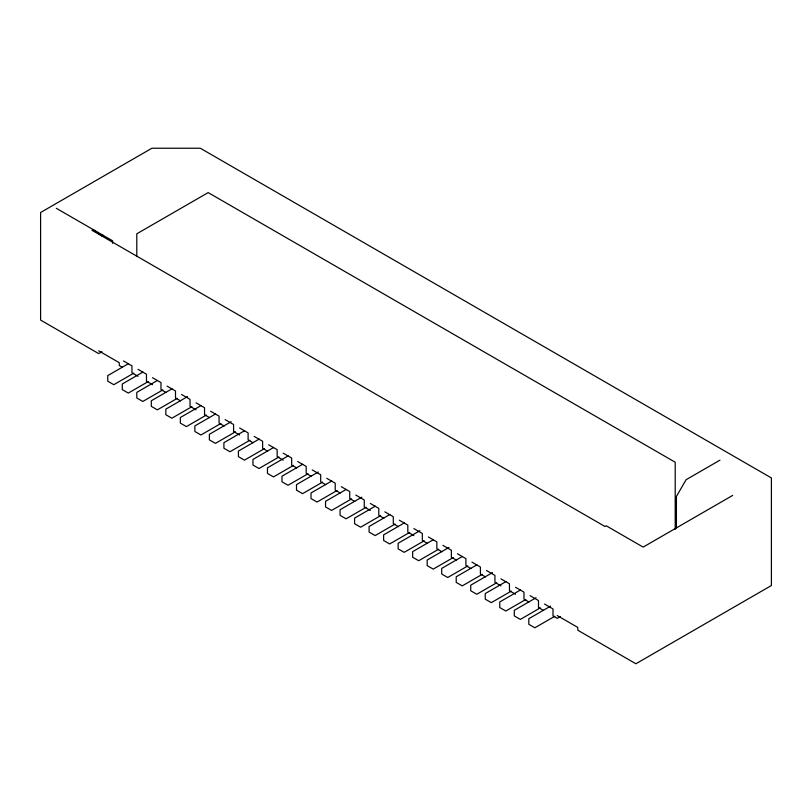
<?xml version="1.0" encoding="UTF-8"?>
<svg xmlns="http://www.w3.org/2000/svg" width="812" height="812" viewBox="0 0 812 812"><rect width="100%" height="100%" fill="white"/><g stroke="black" fill="none" stroke-linecap="round" stroke-linejoin="round"><path stroke-width="1.22" d="M102.911 235.206L101.703 235.906L93.228 229.613L92.02 230.314L605.031 526.501L606.239 525.8L643.145 547.105L732.678 495.411M101.926 351.728L98.678 353.606L40.6 320.08L40.6 212.5L151.915 148.231L200.31 148.231L771.4 477.953L771.4 585.523L635.887 663.769L577.809 630.234L577.809 627.443L557.235 615.557M128.438 363.664L107.752 375.611L107.752 381.204L113.802 384.695L133.787 373.155M142.963 372.048L122.267 383.995L122.267 389.587L128.316 393.079L148.312 381.538M157.477 380.432L136.792 392.379L136.792 397.971L142.841 401.463L162.826 389.922M172.002 388.816L151.306 400.763L151.306 406.345L157.355 409.847L177.351 398.306M187.602 396.571L165.831 409.147L165.831 414.729L171.88 418.221L191.865 406.68M201.041 405.584L180.345 417.53L180.345 423.113L186.395 426.604L206.39 415.064M215.556 413.968L194.87 425.914L194.87 431.497L200.919 434.988L220.905 423.448M231.166 421.722L209.384 434.288L209.384 439.881L215.434 443.372L235.429 431.832M244.595 430.725L223.909 442.672L223.909 448.265L229.958 451.756L249.944 440.216M259.109 439.109L238.423 451.056L238.423 456.648L244.473 460.14L264.468 448.6M273.634 447.493L252.948 459.44L252.948 465.032L258.998 468.524L278.983 456.983M288.148 455.877L267.463 467.824L267.463 473.406L273.512 476.908L293.497 465.367M302.673 464.261L281.977 476.208L281.977 481.79L288.027 485.282L308.022 473.741M318.284 472.016L296.502 484.591L296.502 490.174L302.551 493.666L322.537 482.125M331.712 481.029L311.016 492.965L311.016 498.558L317.066 502.049L337.061 490.509M346.227 489.403L325.541 501.349L325.541 506.942L331.59 510.433L351.576 498.893M361.837 497.157L340.055 509.733L340.055 515.326L346.105 518.817L366.1 507.277M375.266 506.17L354.58 518.117L354.58 523.71L360.629 527.201L380.615 515.661M389.79 514.554L369.095 526.501L369.095 532.093L375.144 535.585L395.139 524.044M404.305 522.938L383.619 534.885L383.619 540.467L389.669 543.969L409.654 532.418M419.916 530.693L398.134 543.269L398.134 548.851L404.183 552.343L424.179 540.802M433.344 539.706L412.658 551.652L412.658 557.235L418.708 560.727L438.693 549.186M448.955 547.461L427.173 560.026L427.173 565.619L433.222 569.111L453.218 557.57M462.383 556.464L441.698 568.41L441.698 574.003L447.747 577.494L467.732 565.954M476.898 564.847L456.212 576.794L456.212 582.387L462.261 585.878L482.257 574.338M492.508 572.602L470.727 585.178L470.727 590.771L476.786 594.262L496.771 582.722M505.937 581.615L485.251 593.562L485.251 599.154L491.301 602.646L511.286 591.106M719.98 460.14L686.099 479.699L676.416 496.457L676.416 528.115M520.462 589.999L499.766 601.946L499.766 607.528L505.815 611.02L525.811 599.479M536.072 597.754L514.29 610.33L514.29 615.912L520.34 619.404L540.325 607.863M550.587 606.138L528.805 618.714L528.805 624.296L534.854 627.788L554.85 616.247M560.473 616.481L557.235 618.358L553.002 615.912L553.002 608.929L544.537 604.037M56.332 208.308L112.594 240.788L112.594 243.326M123.485 360.944L131.95 365.836L131.95 372.82L137.999 376.311M137.999 369.328L146.464 374.22L146.464 381.204L152.514 384.695M152.514 377.712L160.989 382.604L160.989 389.587L166.034 392.5M167.039 386.096L175.504 390.978L175.504 397.971L180.548 400.874M181.553 394.47L190.028 399.362L190.028 406.345L196.078 409.847M196.078 402.853L204.543 407.746L204.543 414.729L209.587 417.642M210.592 411.237L219.067 416.13L219.067 423.113L224.102 426.026M225.117 419.621L233.582 424.514L233.582 431.497L239.631 434.988M239.631 428.005L248.107 432.897L248.107 439.881L253.141 442.794M254.156 436.389L262.621 441.281L262.621 448.265L267.666 451.178M268.67 444.773L277.146 449.655L277.146 456.648L283.195 460.14M283.195 453.157L291.66 458.039L291.66 465.032L296.705 467.935M297.71 461.531L306.185 466.423L306.185 473.406L311.219 476.319M312.234 469.915L320.699 474.807L320.699 481.79L325.744 484.703M326.749 478.298L335.214 483.191L335.214 490.174L340.258 493.087M341.273 486.682L349.739 491.575L349.739 498.558L354.783 501.471M355.788 495.066L364.253 499.959L364.253 506.942L370.302 510.433M370.302 503.45L378.778 508.342L378.778 515.326L383.822 518.239M384.827 511.834L393.292 516.716L393.292 523.71L398.337 526.612M399.342 520.218L407.817 525.1L407.817 532.093L413.866 535.585M413.866 528.592L422.331 533.484L422.331 540.467L427.376 543.38M428.381 536.976L436.856 541.868L436.856 548.851L441.89 551.764M442.905 545.359L451.37 550.252L451.37 557.235L456.415 560.148M457.42 553.743L465.895 558.636L465.895 565.619L470.93 568.532M471.945 562.127L480.41 567.02L480.41 574.003L485.454 576.916M486.459 570.511L494.934 575.403L494.934 582.387L500.984 585.878M500.984 578.895L509.449 583.777L509.449 590.771L515.498 594.262M515.498 587.279L523.973 592.161L523.973 599.154L529.008 602.057M530.023 595.653L538.488 600.545L538.488 607.528L543.532 610.441M98.678 350.814L119.252 362.69L119.252 365.491L122.419 367.318M675.208 529.373L675.208 462.231L208.176 192.596L136.792 233.805L136.792 256.612"/></g></svg>
